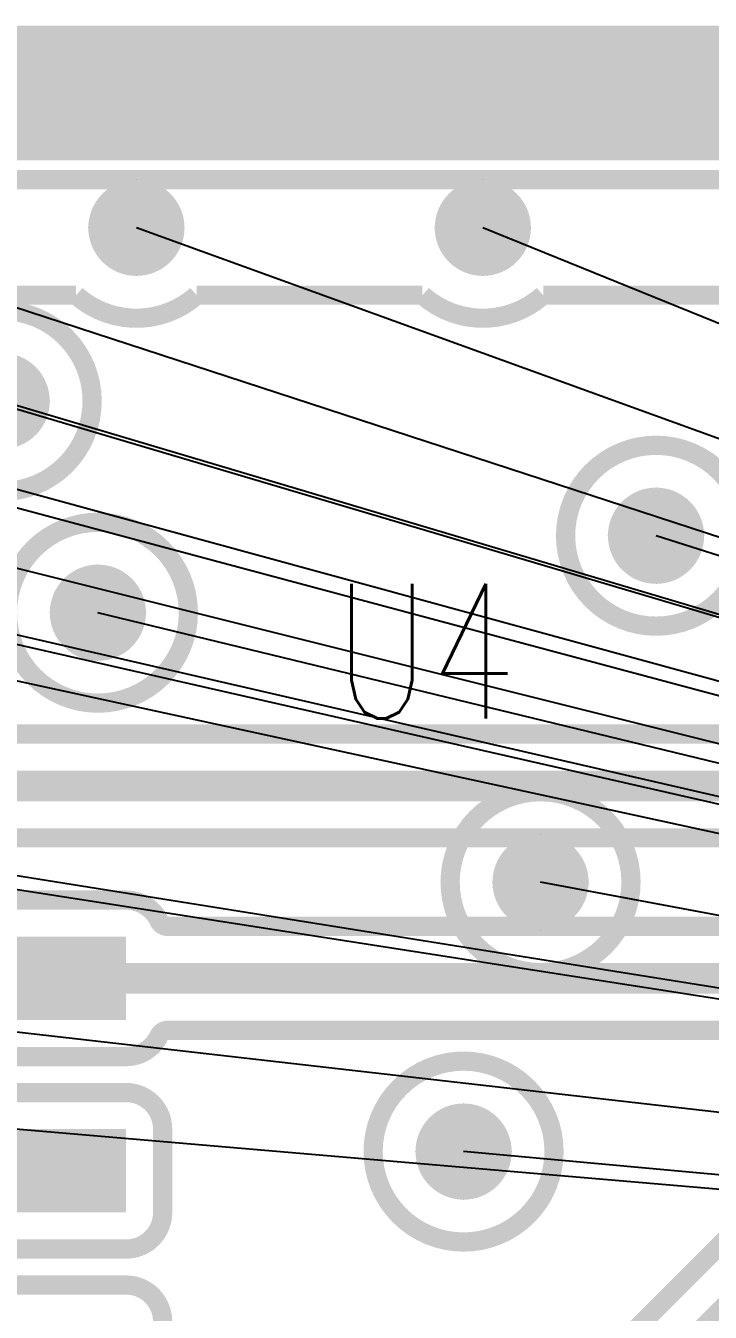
# Model space of a CAD drawing. Extents: x -1.33 to 3.2, y -3.63 to 2.02.
# Drawn here: x -0.6037 to -0.4259, y 1.6832 to 2.0175 of the extents above; entities that cross this region are included whole.
import ezdxf
from ezdxf.enums import TextEntityAlignment as Align

# ---------------------------------------------------------------- set-up
doc = ezdxf.new("R2010")
doc.units = 0
for name, pattern in [('SIG_0', [2, 1, 1]), ('SIG_17', [2, 1, 1]), ('SIG_52', [2, 1, 1]), ('SIG_62', [2, 1, 1]), ('SIG_68', [2, 1, 1])]:
    doc.linetypes.add(name, pattern=pattern)
for name, color, linetype in [('2D_LINE_125', 3, 'CONTINUOUS'), ('2D_LINE_126', 6, 'CONTINUOUS'), ('BOARD_OUTLINE_00', 254, 'CONTINUOUS'), ('DRIL_NPLTE_THRU_01', 16, 'CONTINUOUS'), ('DRIL_NPLTE_THRU_02', 106, 'CONTINUOUS'), ('DRIL_NPLTE_THRU_03', 255, 'CONTINUOUS'), ('DRIL_NPLTE_THRU_04', 176, 'CONTINUOUS'), ('DRIL_PLTE_THRU_01', 16, 'CONTINUOUS'), ('DRIL_PLTE_THRU_02', 106, 'CONTINUOUS'), ('DRIL_PLTE_THRU_03', 255, 'CONTINUOUS'), ('DRIL_PLTE_THRU_04', 176, 'CONTINUOUS'), ('DRIL_SYMBOL', 254, 'CONTINUOUS'), ('LINK_00', 254, 'CONTINUOUS'), ('PADS_BOT', 5, 'CONTINUOUS'), ('PADS_INNER', 1, 'CONTINUOUS'), ('PADS_TOP', 1, 'CONTINUOUS'), ('PART_NAME_123', 255, 'CONTINUOUS'), ('PART_TOP_2DLINE_123', 255, 'CONTINUOUS'), ('POUR_OUTLINE_01', 1, 'CONTINUOUS'), ('POUR_OUTLINE_02', 112, 'CONTINUOUS'), ('POUR_OUTLINE_03', 222, 'CONTINUOUS'), ('POUR_OUTLINE_04', 5, 'CONTINUOUS'), ('POUR_VIATHERM_01', 1, 'CONTINUOUS'), ('POUR_VIATHERM_02', 112, 'CONTINUOUS'), ('POUR_VIATHERM_04', 5, 'CONTINUOUS'), ('POUR_VOID_01', 1, 'CONTINUOUS'), ('POUR_VOID_03', 222, 'CONTINUOUS'), ('POUR_VOID_04', 5, 'CONTINUOUS'), ('TRACE_01', 1, 'CONTINUOUS'), ('TRACE_04', 5, 'CONTINUOUS'), ('VIAPTS', 34, 'CONTINUOUS')]:
    doc.layers.add(name, color=color, linetype=linetype)
doc.styles.add('W0$005', font='simplex', dxfattribs={"width": 0.75})

# ---------------------------------------------------------------- blocks, each defined once
blk = doc.blocks.new('BOARD_1')
at = {"layer": 'BOARD_OUTLINE_00', "const_width": 0.01}
blk.add_lwpolyline([(-0.04, 0), (2.56, 0), (2.56, 0.1), (2.65685, 0.19685), (2.65685, 1.45669), (2.56, 1.55354), (2.56, 2.1), (-0.04, 2.1)], close=True, dxfattribs=at)
blk = doc.blocks.new('DRAWING_9')
at = {"layer": '2D_LINE_125', "const_width": 0.035}
blk.add_lwpolyline([(-0.04, 0), (2.56, 0), (2.56, 0.1), (2.65685, 0.19685), (2.65685, 1.45669), (2.56, 1.55354), (2.56, 2.1), (-0.04, 2.1)], close=True, dxfattribs=at)
blk = doc.blocks.new('DRAWING_10')
at = {"layer": '2D_LINE_126', "const_width": 0.035}
blk.add_lwpolyline([(-0.04, 0), (2.56, 0), (2.56, 0.1), (2.65685, 0.19685), (2.65685, 1.45669), (2.56, 1.55354), (2.56, 2.1), (-0.04, 2.1)], close=True, dxfattribs=at)
blk = doc.blocks.new('POUR_OUTLINE_735')
at = {"layer": 'POUR_OUTLINE_01', "const_width": 0.005}
for points in [[(-17.17163, -16.0935), (-17.62, -16.0935, -0.198912)], [(-17.58067, -16.10967), (-17.51768, -16.10967, -0.288927), (-17.50911, -16.11508, 0.288929), (-17.50685, -16.1165), (-17.36315, -16.1165, 0.288929)]]:
    blk.add_lwpolyline(points, format="xyb", dxfattribs=at)
blk = doc.blocks.new('POUR_VOID_716')
at = {"layer": 'POUR_VOID_01', "const_width": 0.005}
blk.add_lwpolyline([(-17.50818, -16.21917), (-17.50818, -16.24083, -0.414214), (-17.51768, -16.25033), (-17.58067, -16.25033, -0.414214), (-17.59017, -16.24083), (-17.59017, -16.21917, -0.414214), (-17.58067, -16.20967), (-17.51768, -16.20967, -0.414214)], format="xyb", close=True, dxfattribs=at)
blk = doc.blocks.new('POUR_VOID_695')
at = {"layer": 'POUR_VOID_01', "const_width": 0.005}
for points in [[(-17.24455, -16.22455, -0.182704), (-17.24847, -16.21584, 0.39601), (-17.25097, -16.2135), (-17.2545, -16.2135, -0.414214), (-17.264, -16.204), (-17.264, -16.176, -0.365973), (-17.25608, -16.16663, 0.365975), (-17.254, -16.16417), (-17.254, -16.15583, 0.365975), (-17.25608, -16.15337, -0.319189), (-17.26387, -16.14558, 0.365975), (-17.26633, -16.1435), (-17.2785, -16.1435, 0.288929), (-17.28076, -16.14492, -0.288927), (-17.28933, -16.15033), (-17.35232, -16.15033, -0.288927), (-17.36089, -16.14492, 0.288929), (-17.36315, -16.1435), (-17.50685, -16.1435, 0.288929), (-17.50911, -16.14492, -0.288927), (-17.51768, -16.15033), (-17.5702, -16.15033, 0.198912)], [(-17.57455, -16.15967), (-17.51768, -16.15967, -0.414214), (-17.50818, -16.16917), (-17.50818, -16.19083, -0.414214), (-17.51768, -16.20033), (-17.58067, -16.20033, -0.414214)], [(-17.61337, -16.0665), (-17.165, -16.0665, -0.198912), (-17.15545, -16.07045), (-17.12545, -16.10045, -0.198912), (-17.1215, -16.11), (-17.1215, -16.3439, -0.198912)]]:
    blk.add_lwpolyline(points, format="xyb", dxfattribs=at)
blk = doc.blocks.new('POUR_OUTLINE_677')
at = {"layer": 'POUR_OUTLINE_01', "const_width": 0.005}
blk.add_lwpolyline([(-15.36565, -16.56621), (-15.36565, -16.55366, 0.198912), (-15.36638, -16.55189), (-15.45591, -16.46237, -0.198912), (-15.4625, -16.44646), (-15.4625, -15.925, 0.414214), (-15.465, -15.9225), (-18.015, -15.9225, 0.414214), (-18.0175, -15.925), (-18.0175, -17.975, 0.414214), (-18.015, -17.9775), (-15.465, -17.9775, 0.414214), (-15.4625, -17.975), (-15.4625, -17.9, -0.198912), (-15.45591, -17.88409), (-15.36638, -17.79456, 0.198912), (-15.36565, -17.79279), (-15.36565, -17.78025, 0.661266), (-15.36988, -17.77845, -2.350215), (-15.36988, -17.67037, 0.661266), (-15.36565, -17.66857), (-15.36565, -16.67789, 0.661266), (-15.36988, -16.67609, -2.350215), (-15.36988, -16.56801, 0.661266)], format="xyb", close=True, dxfattribs=at)
for name in ['POUR_VOID_695', 'POUR_VOID_716']:
    blk.add_blockref(name, (0, 0))
blk = doc.blocks.new('POUR_VIATHERM_979')
at = {"layer": 'POUR_VIATHERM_01'}
for points in [[(-17.43, -16.1625), (-17.43, -16.1625)], [(-17.4425, -16.175), (-17.4425, -16.175)], [(-17.4175, -16.175), (-17.4175, -16.175)], [(-17.43, -16.1875), (-17.43, -16.1875)]]:
    blk.add_lwpolyline(points, dxfattribs=at)
blk = doc.blocks.new('POUR_VIATHERM_986')
at = {"layer": 'POUR_VIATHERM_01'}
for points in [[(-17.525, -16.0225), (-17.525, -16.0225)], [(-17.5375, -16.035), (-17.5375, -16.035)], [(-17.5125, -16.035), (-17.5125, -16.035)], [(-17.525, -16.0475), (-17.525, -16.0475)]]:
    blk.add_lwpolyline(points, dxfattribs=at)
blk = doc.blocks.new('POUR_VIATHERM_1006')
at = {"layer": 'POUR_VIATHERM_01'}
for points in [[(-17.38, -16.0025), (-17.38, -16.0025)], [(-17.3925, -16.015), (-17.3925, -16.015)], [(-17.3675, -16.015), (-17.3675, -16.015)], [(-17.38, -16.0275), (-17.38, -16.0275)]]:
    blk.add_lwpolyline(points, dxfattribs=at)
blk = doc.blocks.new('POUR_VIATHERM_1026')
at = {"layer": 'POUR_VIATHERM_01'}
for points in [[(-17.425, -15.9225), (-17.425, -15.9225)], [(-17.4375, -15.935), (-17.4375, -15.935)], [(-17.4125, -15.935), (-17.4125, -15.935)], [(-17.425, -15.9475), (-17.425, -15.9475)]]:
    blk.add_lwpolyline(points, dxfattribs=at)
blk = doc.blocks.new('POUR_VIATHERM_1027')
at = {"layer": 'POUR_VIATHERM_01'}
for points in [[(-17.55, -15.9675), (-17.55, -15.9675)], [(-17.5625, -15.98), (-17.5625, -15.98)], [(-17.5375, -15.98), (-17.5375, -15.98)], [(-17.55, -15.9925), (-17.55, -15.9925)]]:
    blk.add_lwpolyline(points, dxfattribs=at)
blk = doc.blocks.new('POUR_VIATHERM_1028')
at = {"layer": 'POUR_VIATHERM_01'}
for points in [[(-17.515, -15.9225), (-17.515, -15.9225)], [(-17.5275, -15.935), (-17.5275, -15.935)], [(-17.5025, -15.935), (-17.5025, -15.935)], [(-17.515, -15.9475), (-17.515, -15.9475)]]:
    blk.add_lwpolyline(points, dxfattribs=at)
blk = doc.blocks.new('POUR_VIATHERM_988')
at = {"layer": 'POUR_VIATHERM_01'}
for points in [[(-17.41, -16.0925), (-17.41, -16.0925)], [(-17.4225, -16.105), (-17.4225, -16.105)], [(-17.3975, -16.105), (-17.3975, -16.105)], [(-17.41, -16.1175), (-17.41, -16.1175)]]:
    blk.add_lwpolyline(points, dxfattribs=at)
blk = doc.blocks.new('POUR_HEADER_0')
for name in ['POUR_OUTLINE_677', 'POUR_VIATHERM_1028', 'POUR_VIATHERM_1026', 'POUR_VIATHERM_1027', 'POUR_VIATHERM_1006', 'POUR_VIATHERM_986', 'POUR_OUTLINE_735', 'POUR_VIATHERM_988', 'POUR_VIATHERM_979']:
    blk.add_blockref(name, (18, 18))
blk = doc.blocks.new('POUR_OUTLINE_61')
at = {"layer": 'POUR_OUTLINE_04', "const_width": 0.005}
blk.add_lwpolyline([(-17.07686, -16.17277, 0.668179), (-17.07863, -16.1685), (-17.14453, -16.1685, 0.70575), (-17.14611, -16.17294, -2.812202), (-17.17389, -16.17294, 0.70575), (-17.17547, -16.1685), (-17.25337, -16.1685, 0.198912), (-17.25514, -16.16923), (-17.49626, -16.41035, 0.927493), (-17.49301, -16.41413, -0.160097), (-17.485, -16.4115), (-17.42663, -16.4115, 0.198912), (-17.42486, -16.41077), (-17.32433, -16.31024, 0.434429), (-17.32445, -16.30659, -1.930789), (-17.28954, -16.29808, 0.529202), (-17.28721, -16.3015), (-17.22547, -16.3015, 0.70575), (-17.22389, -16.29706, -1.511803), (-17.18808, -16.27817, 0.638406), (-17.18382, -16.27973)], format="xyb", close=True, dxfattribs=at)
blk = doc.blocks.new('POUR_OUTLINE_60')
at = {"layer": 'POUR_OUTLINE_04', "const_width": 0.005}
blk.add_lwpolyline([(-17.02186, -16.18777, 0.668179), (-17.02363, -16.1835), (-17.04837, -16.1835, 0.198912), (-17.05014, -16.18423), (-17.19045, -16.32455, -0.198912), (-17.2, -16.3285), (-17.30337, -16.3285, 0.198912), (-17.30514, -16.32923), (-17.39814, -16.42223, 0.668179), (-17.39637, -16.4265), (-17.26163, -16.4265, 0.198912), (-17.25986, -16.42577)], format="xyb", close=True, dxfattribs=at)
blk = doc.blocks.new('POUR_VOID_12')
at = {"layer": 'POUR_VOID_04', "const_width": 0.005}
blk.add_lwpolyline([(-17.57398, -16.40509, -1.452861), (-17.54491, -16.37602, 0.525685), (-17.54086, -16.37677), (-17.51517, -16.35108, 0.714515), (-17.51725, -16.34683, -2.919545), (-17.49817, -16.32775, 0.714515), (-17.49392, -16.32983), (-17.23955, -16.07545, -0.198912), (-17.23, -16.0715), (-17.02663, -16.0715, 0.198912), (-17.02486, -16.07077), (-16.99684, -16.04274, 0.680564)], format="xyb", dxfattribs=at)
blk = doc.blocks.new('POUR_OUTLINE_4')
at = {"layer": 'POUR_OUTLINE_04', "const_width": 0.005}
blk.add_lwpolyline([(-15.36565, -16.56621), (-15.36565, -16.55366, 0.198912), (-15.36638, -16.55189), (-15.45591, -16.46237, -0.198912), (-15.4625, -16.44646), (-15.4625, -15.925, 0.414214), (-15.465, -15.9225), (-18.015, -15.9225, 0.414214), (-18.0175, -15.925), (-18.0175, -17.975, 0.414214), (-18.015, -17.9775), (-15.465, -17.9775, 0.414214), (-15.4625, -17.975), (-15.4625, -17.9, -0.198912), (-15.45591, -17.88409), (-15.36638, -17.79456, 0.198912), (-15.36565, -17.79279), (-15.36565, -17.78025, 0.661266), (-15.36988, -17.77845, -2.350215), (-15.36988, -17.67037, 0.661266), (-15.36565, -17.66857), (-15.36565, -16.67789, 0.661266), (-15.36988, -16.67609, -2.350215), (-15.36988, -16.56801, 0.661266)], format="xyb", close=True, dxfattribs=at)
blk.add_blockref('POUR_VOID_12', (0, 0))
blk = doc.blocks.new('POUR_VIATHERM_263')
at = {"layer": 'POUR_VIATHERM_04'}
for points in [[(-17.43, -16.1625), (-17.43, -16.1625)], [(-17.4425, -16.175), (-17.4425, -16.175)], [(-17.4175, -16.175), (-17.4175, -16.175)], [(-17.43, -16.1875), (-17.43, -16.1875)]]:
    blk.add_lwpolyline(points, dxfattribs=at)
blk = doc.blocks.new('POUR_VIATHERM_270')
at = {"layer": 'POUR_VIATHERM_04'}
for points in [[(-17.525, -16.0225), (-17.525, -16.0225)], [(-17.5375, -16.035), (-17.5375, -16.035)], [(-17.5125, -16.035), (-17.5125, -16.035)], [(-17.525, -16.0475), (-17.525, -16.0475)]]:
    blk.add_lwpolyline(points, dxfattribs=at)
blk = doc.blocks.new('POUR_VIATHERM_272')
at = {"layer": 'POUR_VIATHERM_04'}
for points in [[(-17.41, -16.0925), (-17.41, -16.0925)], [(-17.4225, -16.105), (-17.4225, -16.105)], [(-17.3975, -16.105), (-17.3975, -16.105)], [(-17.41, -16.1175), (-17.41, -16.1175)]]:
    blk.add_lwpolyline(points, dxfattribs=at)
blk = doc.blocks.new('POUR_VIATHERM_291')
at = {"layer": 'POUR_VIATHERM_04'}
for points in [[(-17.38, -16.0025), (-17.38, -16.0025)], [(-17.3925, -16.015), (-17.3925, -16.015)], [(-17.3675, -16.015), (-17.3675, -16.015)], [(-17.38, -16.0275), (-17.38, -16.0275)]]:
    blk.add_lwpolyline(points, dxfattribs=at)
blk = doc.blocks.new('POUR_VIATHERM_311')
at = {"layer": 'POUR_VIATHERM_04'}
for points in [[(-17.425, -15.9225), (-17.425, -15.9225)], [(-17.4375, -15.935), (-17.4375, -15.935)], [(-17.4125, -15.935), (-17.4125, -15.935)], [(-17.425, -15.9475), (-17.425, -15.9475)]]:
    blk.add_lwpolyline(points, dxfattribs=at)
blk = doc.blocks.new('POUR_VIATHERM_312')
at = {"layer": 'POUR_VIATHERM_04'}
for points in [[(-17.55, -15.9675), (-17.55, -15.9675)], [(-17.5625, -15.98), (-17.5625, -15.98)], [(-17.5375, -15.98), (-17.5375, -15.98)], [(-17.55, -15.9925), (-17.55, -15.9925)]]:
    blk.add_lwpolyline(points, dxfattribs=at)
blk = doc.blocks.new('POUR_VIATHERM_313')
at = {"layer": 'POUR_VIATHERM_04'}
for points in [[(-17.515, -15.9225), (-17.515, -15.9225)], [(-17.5275, -15.935), (-17.5275, -15.935)], [(-17.5025, -15.935), (-17.5025, -15.935)], [(-17.515, -15.9475), (-17.515, -15.9475)]]:
    blk.add_lwpolyline(points, dxfattribs=at)
blk = doc.blocks.new('POUR_HEADER_1')
for name in ['POUR_OUTLINE_4', 'POUR_VIATHERM_313', 'POUR_VIATHERM_311', 'POUR_VIATHERM_312', 'POUR_VIATHERM_291', 'POUR_VIATHERM_270', 'POUR_VIATHERM_272', 'POUR_VIATHERM_263', 'POUR_OUTLINE_61', 'POUR_OUTLINE_60']:
    blk.add_blockref(name, (18, 18))
blk = doc.blocks.new('POUR_OUTLINE_1921')
at = {"layer": 'POUR_OUTLINE_02', "const_width": 0.005}
blk.add_lwpolyline([(-15.36565, -17.63338), (-15.36565, -16.71308, -1.466646), (-15.40121, -16.51706), (-15.45591, -16.46237, -0.198912), (-15.4625, -16.44646), (-15.4625, -15.9225), (-18.0175, -15.9225), (-18.0175, -17.9775), (-15.4625, -17.9775), (-15.4625, -17.9, -0.198912), (-15.45591, -17.88409), (-15.40121, -17.82939, -1.466646)], format="xyb", close=True, dxfattribs=at)
blk = doc.blocks.new('POUR_VIATHERM_2204')
at = {"layer": 'POUR_VIATHERM_02'}
for points in [[(-17.43, -16.1625), (-17.43, -16.1625)], [(-17.4425, -16.175), (-17.4425, -16.175)], [(-17.4175, -16.175), (-17.4175, -16.175)], [(-17.43, -16.1875), (-17.43, -16.1875)]]:
    blk.add_lwpolyline(points, dxfattribs=at)
blk = doc.blocks.new('POUR_VIATHERM_2211')
at = {"layer": 'POUR_VIATHERM_02'}
for points in [[(-17.525, -16.0225), (-17.525, -16.0225)], [(-17.5375, -16.035), (-17.5375, -16.035)], [(-17.5125, -16.035), (-17.5125, -16.035)], [(-17.525, -16.0475), (-17.525, -16.0475)]]:
    blk.add_lwpolyline(points, dxfattribs=at)
blk = doc.blocks.new('POUR_VIATHERM_2213')
at = {"layer": 'POUR_VIATHERM_02'}
for points in [[(-17.41, -16.0925), (-17.41, -16.0925)], [(-17.4225, -16.105), (-17.4225, -16.105)], [(-17.3975, -16.105), (-17.3975, -16.105)], [(-17.41, -16.1175), (-17.41, -16.1175)]]:
    blk.add_lwpolyline(points, dxfattribs=at)
blk = doc.blocks.new('POUR_VIATHERM_2232')
at = {"layer": 'POUR_VIATHERM_02'}
for points in [[(-17.38, -16.0025), (-17.38, -16.0025)], [(-17.3925, -16.015), (-17.3925, -16.015)], [(-17.3675, -16.015), (-17.3675, -16.015)], [(-17.38, -16.0275), (-17.38, -16.0275)]]:
    blk.add_lwpolyline(points, dxfattribs=at)
blk = doc.blocks.new('POUR_VIATHERM_2252')
at = {"layer": 'POUR_VIATHERM_02'}
for points in [[(-17.425, -15.9225), (-17.425, -15.9225)], [(-17.4375, -15.935), (-17.4375, -15.935)], [(-17.4125, -15.935), (-17.4125, -15.935)], [(-17.425, -15.9475), (-17.425, -15.9475)]]:
    blk.add_lwpolyline(points, dxfattribs=at)
blk = doc.blocks.new('POUR_VIATHERM_2253')
at = {"layer": 'POUR_VIATHERM_02'}
for points in [[(-17.55, -15.9675), (-17.55, -15.9675)], [(-17.5625, -15.98), (-17.5625, -15.98)], [(-17.5375, -15.98), (-17.5375, -15.98)], [(-17.55, -15.9925), (-17.55, -15.9925)]]:
    blk.add_lwpolyline(points, dxfattribs=at)
blk = doc.blocks.new('POUR_VIATHERM_2254')
at = {"layer": 'POUR_VIATHERM_02'}
for points in [[(-17.515, -15.9225), (-17.515, -15.9225)], [(-17.5275, -15.935), (-17.5275, -15.935)], [(-17.5025, -15.935), (-17.5025, -15.935)], [(-17.515, -15.9475), (-17.515, -15.9475)]]:
    blk.add_lwpolyline(points, dxfattribs=at)
blk = doc.blocks.new('POUR_HEADER_2')
for name in ['POUR_OUTLINE_1921', 'POUR_VIATHERM_2254', 'POUR_VIATHERM_2252', 'POUR_VIATHERM_2253', 'POUR_VIATHERM_2232', 'POUR_VIATHERM_2211', 'POUR_VIATHERM_2213', 'POUR_VIATHERM_2204']:
    blk.add_blockref(name, (18, 18))
blk = doc.blocks.new('POUR_VOID_1850')
at = {"layer": 'POUR_VOID_03', "const_width": 0.005}
blk.add_lwpolyline([(-17.5735, -15.98, 1), (-17.5265, -15.98, 1)], format="xyb", close=True, dxfattribs=at)
blk = doc.blocks.new('POUR_VOID_1815')
at = {"layer": 'POUR_VOID_03', "const_width": 0.005}
blk.add_lwpolyline([(-17.5485, -16.035, 1), (-17.5015, -16.035, 1)], format="xyb", close=True, dxfattribs=at)
blk = doc.blocks.new('POUR_VOID_1798')
at = {"layer": 'POUR_VOID_03', "const_width": 0.005}
blk.add_lwpolyline([(-17.4035, -16.015, 1), (-17.3565, -16.015, 1)], format="xyb", close=True, dxfattribs=at)
blk = doc.blocks.new('POUR_VOID_1797')
at = {"layer": 'POUR_VOID_03', "const_width": 0.005}
blk.add_lwpolyline([(-17.4335, -16.105, 1), (-17.3865, -16.105, 1)], format="xyb", close=True, dxfattribs=at)
blk = doc.blocks.new('POUR_VOID_1796')
at = {"layer": 'POUR_VOID_03', "const_width": 0.005}
blk.add_lwpolyline([(-17.4535, -16.175, 1), (-17.4065, -16.175, 1)], format="xyb", close=True, dxfattribs=at)
blk = doc.blocks.new('POUR_OUTLINE_1392')
at = {"layer": 'POUR_OUTLINE_03', "const_width": 0.005}
blk.add_lwpolyline([(-16.97568, -15.9525), (-17.03432, -15.9525, -0.382552), (-17.06568, -15.9525), (-17.12932, -15.9525, -0.382552), (-17.16068, -15.9525), (-17.21932, -15.9525, -0.382552), (-17.25068, -15.9525), (-17.31932, -15.9525, -0.382552), (-17.35068, -15.9525), (-17.40932, -15.9525, -0.382552), (-17.44068, -15.9525), (-17.49932, -15.9525, -0.382552), (-17.53068, -15.9525), (-17.59432, -15.9525, -0.382552)], format="xyb", dxfattribs=at)
for name in ['POUR_VOID_1850', 'POUR_VOID_1798', 'POUR_VOID_1815', 'POUR_VOID_1797', 'POUR_VOID_1796']:
    blk.add_blockref(name, (0, 0))
blk = doc.blocks.new('POUR_HEADER_3')
blk.add_blockref('POUR_OUTLINE_1392', (18, 15.915))
blk = doc.blocks.new('SMOOTH_0$006')
at = {"const_width": 0.003}
blk.add_lwpolyline([(-0.0015, 0, 1), (0.0015, 0, 1)], format="xyb", close=True, dxfattribs=at)
blk = doc.blocks.new('PART_BODY_TOP_26')
at = {"layer": 'PART_TOP_2DLINE_123', "const_width": 0.006}
for points in [[(-0.07087, -0.12598), (-0.10039, -0.12598), (-0.10039, 0.12598), (-0.07087, 0.12598)], [(0.07087, 0.12598), (0.10039, 0.12598), (0.10039, -0.12598), (0.07087, -0.12598)]]:
    blk.add_lwpolyline(points, dxfattribs=at)
at = {"layer": 'PART_TOP_2DLINE_123'}
for p in [(-0.10039, 0.12598), (-0.07087, 0.12598), (0.07087, 0.12598), (0.10039, 0.12598), (-0.10039, -0.12598), (-0.07087, -0.12598), (0.07087, -0.12598), (0.10039, -0.12598)]:
    blk.add_blockref('SMOOTH_0$006', p, dxfattribs=at)
blk = doc.blocks.new('DRIL_HOLE_0')
blk.add_lwpolyline([(0, 0, 1), (0, 0, 1)], format="xyb", close=True)
blk = doc.blocks.new('PAD_10')
blk.add_lwpolyline([(0, 0, 1), (0, 0, 1)], format="xyb", close=True)
blk = doc.blocks.new('PAD_16')
at = {"const_width": 0.02165}
blk.add_lwpolyline([(-0.0315, 0), (0.0315, 0)], dxfattribs=at)
blk = doc.blocks.new('STK_TOP_10')
at = {"layer": 'DRIL_NPLTE_THRU_01'}
blk.add_blockref('DRIL_HOLE_0', (0, 0), dxfattribs=at)
at = {"layer": 'DRIL_NPLTE_THRU_02'}
blk.add_blockref('DRIL_HOLE_0', (0, 0), dxfattribs=at)
at = {"layer": 'DRIL_NPLTE_THRU_03'}
blk.add_blockref('DRIL_HOLE_0', (0, 0), dxfattribs=at)
at = {"layer": 'DRIL_NPLTE_THRU_04'}
blk.add_blockref('DRIL_HOLE_0', (0, 0), dxfattribs=at)
at = {"layer": 'PADS_BOT'}
blk.add_blockref('PAD_10', (0, 0), dxfattribs=at)
at = {"layer": 'PADS_INNER'}
blk.add_blockref('PAD_10', (0, 0), dxfattribs=at)
at = {"layer": 'PADS_TOP', "rotation": 90}
blk.add_blockref('PAD_16', (0, 0), dxfattribs=at)
blk = doc.blocks.new('SYM_TOP_8')
for name, p in [('STK_TOP_10', (-0.05, 0.11417)), ('STK_TOP_10', (0, 0.11417)), ('STK_TOP_10', (0.05, 0.11417)), ('PART_BODY_TOP_26', (0, 0)), ('STK_TOP_10', (-0.05, -0.11417)), ('STK_TOP_10', (0, -0.11417)), ('STK_TOP_10', (0.05, -0.11417))]:
    blk.add_blockref(name, p)
blk = doc.blocks.new('PART_TOP_129')
blk.add_blockref('SYM_TOP_8', (0, 0))
at = {"layer": 'PART_NAME_123', "style": 'W0$005', "width": 0.75}
blk.add_text('U4', height=0.035, rotation=-90, dxfattribs=at).set_placement((0.135, 0.005), align=Align.MIDDLE_CENTER)
blk = doc.blocks.new('DRIL_SYMBOL_0$012')
at = {"layer": 'DRIL_SYMBOL', "const_width": 0.002}
for points in [[(0, -0.01), (0, 0.01)], [(-0.01, 0), (0.01, 0)]]:
    blk.add_lwpolyline(points, dxfattribs=at)
blk = doc.blocks.new('DRIL_HOLE_0$012')
at = {"const_width": 0.006}
blk.add_lwpolyline([(-0.003, 0, 1), (0.003, 0, 1)], format="xyb", close=True, dxfattribs=at)
blk.add_blockref('DRIL_SYMBOL_0$012', (0, 0))
blk = doc.blocks.new('PAD_66')
at = {"const_width": 0.0125}
blk.add_lwpolyline([(0, -0.00625, 1), (0, 0.00625, 1)], format="xyb", close=True, dxfattribs=at)
blk = doc.blocks.new('STK_TOP_3')
at = {"layer": 'DRIL_PLTE_THRU_01'}
blk.add_blockref('DRIL_HOLE_0$012', (0, 0), dxfattribs=at)
at = {"layer": 'DRIL_PLTE_THRU_02'}
blk.add_blockref('DRIL_HOLE_0$012', (0, 0), dxfattribs=at)
at = {"layer": 'DRIL_PLTE_THRU_03'}
blk.add_blockref('DRIL_HOLE_0$012', (0, 0), dxfattribs=at)
at = {"layer": 'DRIL_PLTE_THRU_04'}
blk.add_blockref('DRIL_HOLE_0$012', (0, 0), dxfattribs=at)
at = {"layer": 'PADS_BOT'}
blk.add_blockref('PAD_66', (0, 0), dxfattribs=at)
at = {"layer": 'PADS_INNER'}
blk.add_blockref('PAD_66', (0, 0), dxfattribs=at)
at = {"layer": 'PADS_TOP'}
blk.add_blockref('PAD_66', (0, 0), dxfattribs=at)
blk = doc.blocks.new('SYM_TOP_1')
blk.add_blockref('STK_TOP_3', (0, 0))

msp = doc.modelspace()

# ---------------------------------------------------------------- linework, layer by layer
at = {"layer": 'LINK_00', "linetype": 'SIG_0'}
for q in [(-1.065, 1.965), (-0.96, 1.965), (-0.855, 1.965), (-0.765, 1.965), (-0.67, 1.965), (-0.575, 1.965), (-0.485, 1.965), (-0.71, 1.92), (-0.61, 1.92), (-0.84, 1.91), (-0.44, 1.885), (-1.065, 1.87), (-0.585, 1.865), (-0.665, 1.86), (-0.715, 1.81), (-0.47, 1.795), (-1.065, 1.77), (-0.685, 1.765), (-0.49, 1.725)]:
    msp.add_line((0.28, 1.655), q, dxfattribs=at)
at = {"layer": 'TRACE_01', "linetype": 'SIG_68', "const_width": 0.008}
msp.add_lwpolyline([(-0.2461, 1.481), (-0.2461, 1.505), (-0.195, 1.5561), (-0.195, 1.79), (-0.225, 1.82), (-0.68, 1.82), (-0.71, 1.85), (-0.85, 1.85)], dxfattribs=at)
at = {"layer": 'TRACE_01', "linetype": 'SIG_17', "const_width": 0.008}
msp.add_lwpolyline([(-0.60917, 1.77), (-0.38083, 1.77)], dxfattribs=at)
at = {"layer": 'TRACE_04', "linetype": 'SIG_62', "const_width": 0.008}
msp.add_lwpolyline([(-0.66, 1.445), (-0.29, 1.815), (-0.08, 1.815), (-0.015, 1.88), (-0.015, 1.905), (0.02, 1.94), (0.3, 1.94), (0.34, 1.9)], dxfattribs=at)

# ---------------------------------------------------------------- block references
for name in ['DRAWING_9', 'DRAWING_10', 'BOARD_1']:
    msp.add_blockref(name, (-1.06, -0.1))
at = {"linetype": 'SIG_0'}
for name in ['POUR_HEADER_0', 'POUR_HEADER_1', 'POUR_HEADER_2']:
    msp.add_blockref(name, (-1.06, -0.1), dxfattribs=at)
at = {"linetype": 'SIG_52'}
msp.add_blockref('POUR_HEADER_3', (-1.06, 1.985), dxfattribs=at)
at = {"rotation": 90}
msp.add_blockref('PART_TOP_129', (-0.495, 1.72), dxfattribs=at)
at = {"layer": 'VIAPTS', "linetype": 'SIG_0'}
for p in [(-0.575, 1.965), (-0.485, 1.965), (-0.61, 1.92), (-0.44, 1.885), (-0.585, 1.865), (-0.47, 1.795), (-0.49, 1.725)]:
    msp.add_blockref('SYM_TOP_1', p, dxfattribs=at)

doc.saveas('drawing.dxf')
